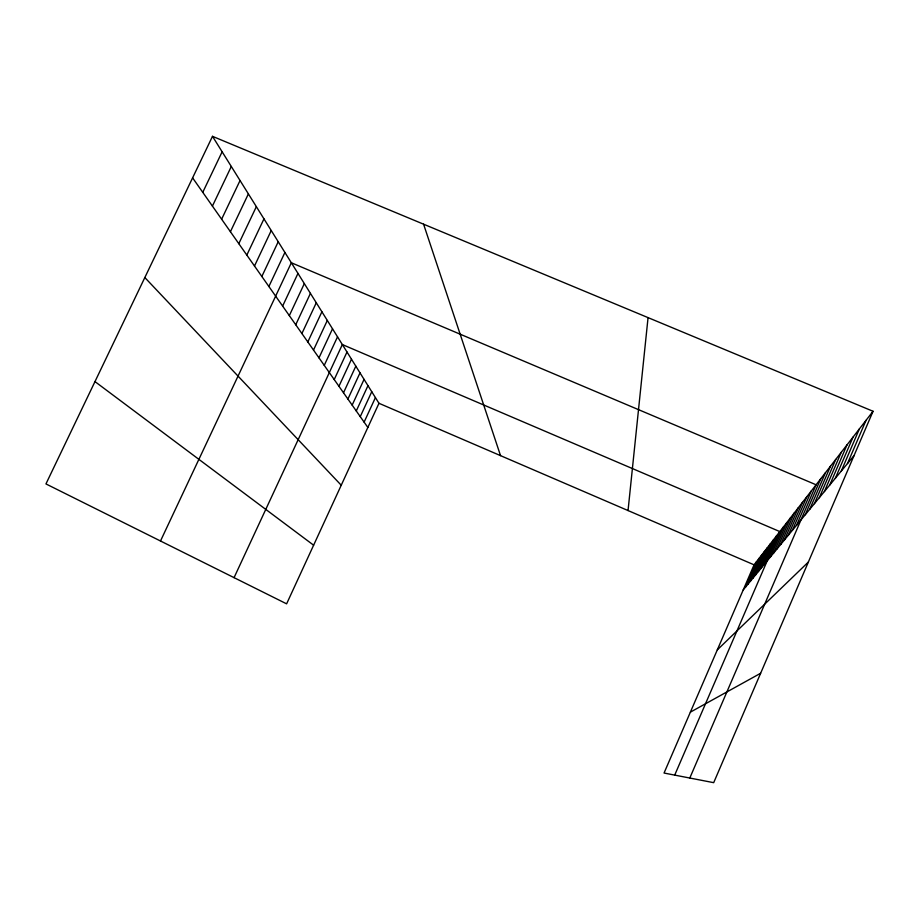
<?xml version="1.0" encoding="UTF-8"?>
<svg xmlns="http://www.w3.org/2000/svg" width="919" height="919" viewBox="0 0 919 919"><rect width="100%" height="100%" fill="white"/><g stroke="black" fill="none" stroke-linecap="round" stroke-linejoin="round"><path stroke-width="1.38" d="M628.045 510.55L648.056 317.629M814.372 503.669L830.5 466.186M819.254 497.753L835.739 459.431M824.366 491.562L841.23 452.343M829.731 485.06L846.985 444.922M835.348 478.236L853.016 437.134M841.264 471.079L859.357 428.943M847.479 463.544L866.031 420.339M873.05 411.275L713.695 782.666L664.046 773.04L754.074 564.829L873.05 411.275L212.496 136.334L45.95 483.922L286.613 603.84L378.973 403.292L212.496 136.334M747.94 584.197L759.14 558.293M750.409 581.21L761.794 554.869M752.971 578.108L764.539 551.32M755.613 574.903L767.388 547.655M758.347 571.572L770.329 543.853M761.196 568.137L773.384 539.913M764.137 564.565L776.544 535.823M674.707 775.108L779.829 531.584L342.35 344.556L234.058 577.66M770.375 557.006L783.241 527.184M773.672 553.008L786.79 522.612M777.095 548.85L790.478 517.845M780.668 544.53L794.315 512.905M784.389 540.016L798.301 507.747M788.261 535.317L802.471 502.371M792.316 530.412L806.813 496.765M796.543 525.289L811.351 490.907M689.801 778.037L816.095 484.784L291.334 262.754L160.492 541.004M805.239 514.743L820.69 478.845M809.708 509.333L825.492 472.665M745.55 587.103L756.567 561.612M352.161 405.107L364.062 379.375M356.273 410.977L367.968 385.647M360.259 416.64L371.758 391.712M364.119 422.131L375.423 397.594M334.217 379.558L347.003 352.023M338.939 386.29L351.495 359.214M343.499 392.781L355.825 366.164M347.91 399.053L360.007 372.884M313.505 350.059L327.313 320.455M318.985 357.859L332.517 328.795M324.246 365.36L337.526 336.825M295.734 324.763L310.427 293.379M301.903 333.528L316.285 302.765M307.819 341.96L321.903 311.782M282.627 306.084L297.974 273.402M289.324 315.619L304.327 283.592M254.494 266.016L271.243 230.554M261.835 276.481L278.227 241.743M268.876 286.51L284.913 252.461M238.802 243.673L256.355 206.66M246.82 255.091L263.96 218.871M221.628 219.216L240.043 180.526M230.416 231.726L248.383 193.898M202.754 192.335L222.134 151.796M212.415 206.097L231.301 166.5M743.23 589.906L854.027 455.606M717.302 649.882L808.352 562.06M690.376 712.145L760.633 673.259M378.973 403.292L754.074 564.829M94.979 381.603L313.62 545.197M144.834 277.549L341.236 485.232M192.599 177.861L367.853 427.45M423.579 224.19L500.533 455.64"/></g></svg>
